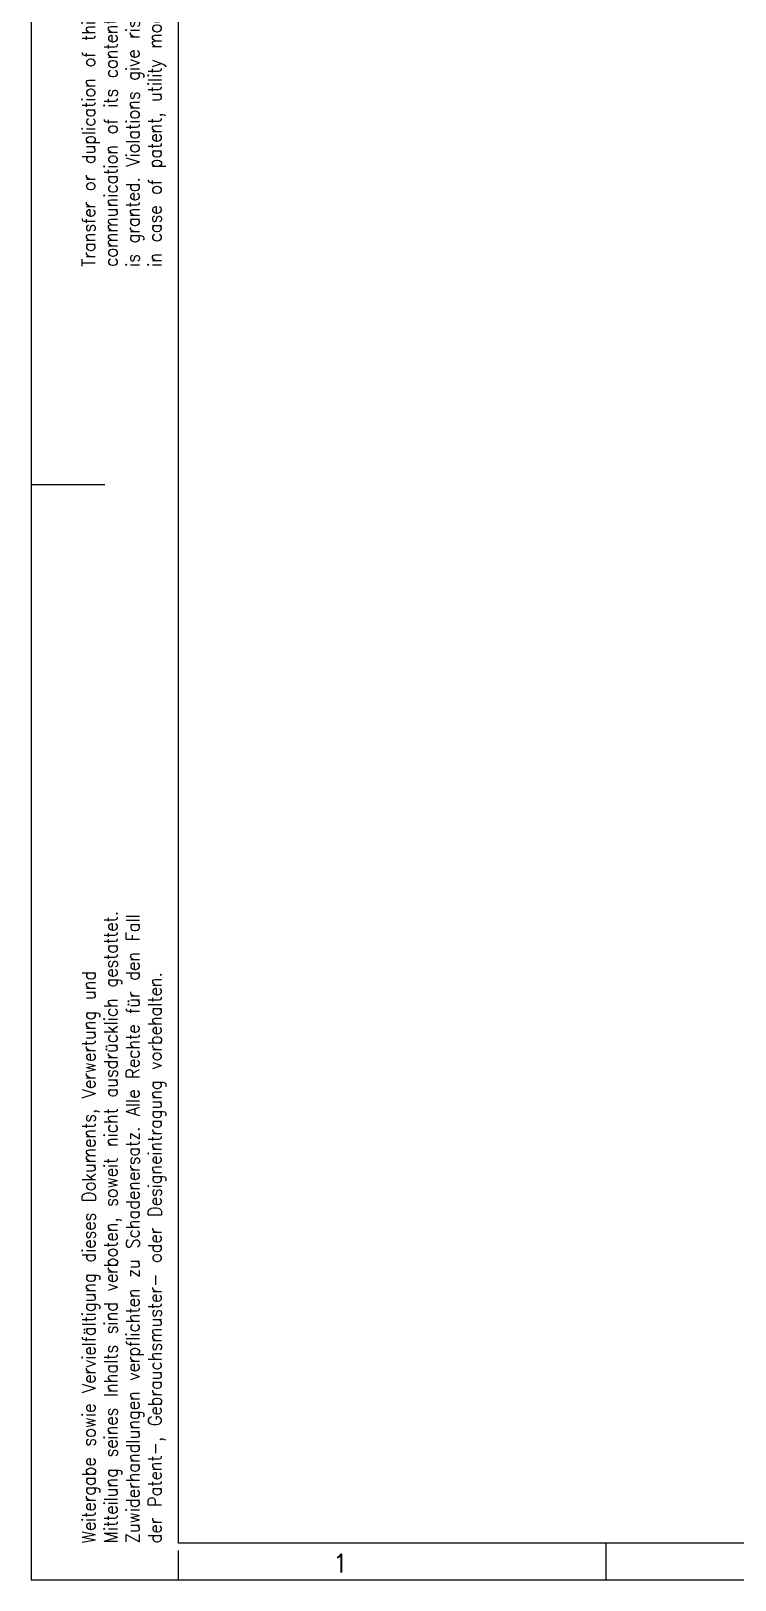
# Model space of a CAD drawing. Header units: millimetres. Extents: x -237 to 357, y 207 to 627.
# Drawn here: x -237 to -141.5, y 207.2 to 417.2 of the extents above; entities that cross this region are included whole.
import ezdxf

# ---------------------------------------------------------------- set-up
doc = ezdxf.new("R2010")
doc.units = ezdxf.units.MM
doc.layers.add('1', color=7, linetype='Continuous')
doc.styles.add('CONVERTER_11', font='txt.shx', dxfattribs={"width": 0.9})

# ---------------------------------------------------------------- blocks, each defined once
blk = doc.blocks.new('_rahmen__2', base_point=(352, 207.23))
at = {"layer": '1', "color": 2, "linetype": 'Continuous'}
for p, q in [((-237, 504.23), (-237, 355.73)), ((-237, 355.73), (-227, 355.73)), ((-237, 355.73), (-237, 207.23)), ((-159, 207.23), (-159, 212.23)), ((-217, 207.23), (-217, 211.23)), ((-237, 207.23), (-217, 207.23)), ((-217, 207.23), (-159, 207.23)), ((-159, 207.23), (-86, 207.23))]:
    blk.add_line(p, q, dxfattribs=at)
at = {"layer": '1', "color": 6, "linetype": 'Continuous'}
for p, q in [((-217, 212.23), (-217, 504.23)), ((78.66, 212.23), (-217, 212.23))]:
    blk.add_line(p, q, dxfattribs=at)
at = {"layer": '1', "color": 7, "style": 'CONVERTER_11', "width": 0.9}
blk.add_text('1', height=2.5, dxfattribs=at).set_placement((-196, 208.23))
at = {"layer": '1', "color": 3, "char_height": 1.8, "attachment_point": 7, "rotation": 90, "line_spacing_factor": 0.996399, "style": 'CONVERTER_11'}
for s, insert in [('Transfer or duplication of this document as well as the utilisation or\\Pcommunication of its content are not permitted unless express consent\\Pis granted. Violations give rise to claims for damages. All rights reserved\\Pin case of patent, utility model or design patent registrations.', (-218.71, 385.26)), ('Weitergabe sowie Vervielfältigung dieses Dokuments, Verwertung und \\PMitteilung seines Inhalts sind verboten, soweit nicht ausdrücklich gestattet. \\PZuwiderhandlungen verpflichten zu Schadenersatz. Alle Rechte für den Fall\\Pder Patent-, Gebrauchsmuster- oder Designeintragung vorbehalten.', (-218.69, 212.21))]:
    blk.add_mtext(s, dxfattribs=dict(at, insert=insert))
blk = doc.blocks.new('A2I_HS_CD', base_point=(352, 207.23))
at = {"layer": '1'}
blk.add_blockref('_rahmen__2', (352, 207.23), dxfattribs=at)

msp = doc.modelspace()

# ---------------------------------------------------------------- block references
msp.add_blockref('A2I_HS_CD', (352, 207.23))

doc.saveas('drawing.dxf')
